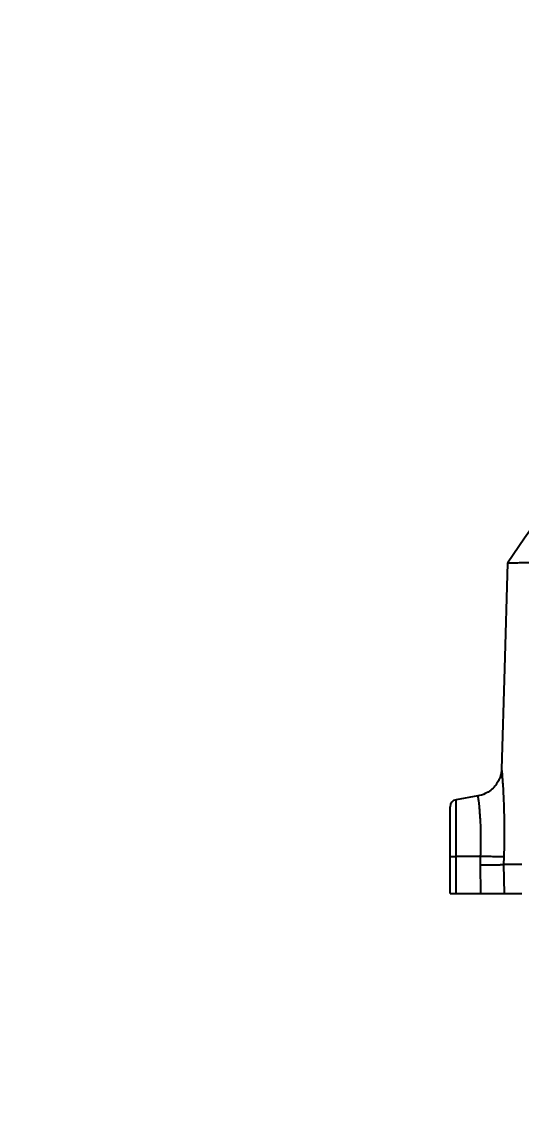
# Model space of a CAD drawing. Header units: millimetres. Extents: x 4086 to 8300, y 123 to 1549.
# Drawn here: x 7747.27 to 7755.96, y 623.1 to 642.29 of the extents above; entities that cross this region are included whole.
import ezdxf

# ---------------------------------------------------------------- set-up
doc = ezdxf.new("R2010")
doc.units = ezdxf.units.MM
for name, color, linetype in [('外形图', 7, 'Continuous'), ('尺寸标注', 7, 'Continuous'), ('运动范围', 7, 'Continuous')]:
    doc.layers.add(name, color=color, linetype=linetype)
doc.styles.add('思源黑', font='SourceHanSansCN-Normal.ttf')
doc.dimstyles.new('尺寸标注_1_4比例', dxfattribs={"dimtxt": 7, "dimasz": 6, "dimexe": 2, "dimexo": 1.5, "dimgap": 1, "dimtad": 1, "dimdec": 1, "dimlfac": 4, "dimdsep": 46, "dimtxsty": '思源黑', "dimcen": 0.09, "dimadec": 0, "dimazin": 0, "dimtp": 0.01, "dimtm": 0.01, "dimtfac": 1, "dimtdec": 1, "dimtofl": 0, "dimtmove": 0, "dimatfit": 3, "dimfxl": 1, "dimtolj": 1, "dimarcsym": 0})

# ---------------------------------------------------------------- blocks, each defined once
blk = doc.blocks.new('*D750')
at = {"layer": 'Defpoints', "color": 0}
for p in [(7746.494, 663.333), (7961.606, 638.226), (7701.103, 606.863), (7720.683, 606.863), (7783.633, 606.863)]:
    blk.add_point(p, dxfattribs=at)
at = {"layer": '尺寸标注', "color": 0, "lineweight": -2}
blk.add_arc((7783.633, 606.863), 67.588, 15.08218, 174.91199, dxfattribs=at)
at = {"layer": '尺寸标注', "color": 0}
for points in [[(7847.916, 624.232), (7849.869, 624.667), (7850.195, 618.593)], [(7715.312, 612.901), (7717.31, 612.813), (7716.045, 606.863)]]:
    blk.add_solid(points, dxfattribs=at)
at = {"layer": '尺寸标注', "color": 0, "insert": (7783.633, 679.161), "char_height": 7, "attachment_point": 5, "style": '思源黑'}
blk.add_mtext('\\A1;-\\A1;170%%d', dxfattribs=at)

msp = doc.modelspace()

# ---------------------------------------------------------------- linework, layer by layer
at = {"layer": '外形图'}
for p, q in [((7755.1926, 628.8152), (7754.8122, 628.7481)), ((7754.8122, 627.1181), (7754.8122, 628.7481)), ((7754.709, 627.1181), (7754.709, 628.625)), ((7755.24, 627.762), (7754.8122, 627.7607)), ((7755.2357, 627.6156), (7755.24, 627.762)), ((7755.646, 627.6198), (7755.65, 627.7552)), ((7755.2456, 627.1181), (7755.2357, 627.6156)), ((7755.656, 627.1181), (7755.6461, 627.6198)), ((7754.709, 627.1181), (7755.959, 627.1181))]:
    msp.add_line(p, q, dxfattribs=at)
for points in [[(7759.1404, 636.7254), (7758.7756, 636.4149), (7758.3999, 636.0751), (7758.0298, 635.7194), (7757.6668, 635.3485), (7757.3123, 634.9634), (7756.9674, 634.5652), (7756.6333, 634.155), (7756.3112, 633.7338), (7756.0019, 633.3028), (7755.7092, 632.8678)], [(7755.7092, 632.8676), (7755.6559, 631.0307), (7755.6042, 629.2819)], [(7755.6042, 629.2816), (7755.6041, 629.28), (7755.604, 629.2766), (7755.6038, 629.2723), (7755.6034, 629.2671), (7755.603, 629.2611), (7755.6023, 629.2542), (7755.6015, 629.2465), (7755.6004, 629.2377), (7755.5989, 629.2274), (7755.5969, 629.2157), (7755.5943, 629.2027), (7755.5911, 629.1888), (7755.5873, 629.1741), (7755.5829, 629.1588), (7755.5777, 629.143), (7755.5717, 629.1268), (7755.5649, 629.1102), (7755.5573, 629.0932), (7755.5487, 629.076), (7755.5391, 629.0584), (7755.5284, 629.0406), (7755.5165, 629.0226), (7755.5032, 629.0044), (7755.4887, 628.9862), (7755.4727, 628.9681), (7755.4553, 628.9501), (7755.4363, 628.9325), (7755.4158, 628.9153), (7755.3936, 628.8988), (7755.3698, 628.883), (7755.3443, 628.8681), (7755.3169, 628.8543), (7755.2876, 628.8418), (7755.2563, 628.8308), (7755.2231, 628.8215), (7755.1926, 628.8152)]]:
    msp.add_lwpolyline(points, dxfattribs=at)
msp.add_arc((7754.834, 628.625), 0.125, 100, 180, dxfattribs=at)
for points, knots in [([(7755.7092, 632.8678), (7755.7095, 632.8682), (7755.7114, 632.8686), (7755.7147, 632.8693), (7755.7204, 632.8698), (7755.7279, 632.8704), (7755.7375, 632.871), (7755.7543, 632.8719), (7755.7805, 632.8729), (7755.8179, 632.874), (7755.8635, 632.8752), (7755.9172, 632.8763), (7755.9789, 632.8774), (7756.0487, 632.8784), (7756.1576, 632.8799), (7756.3134, 632.8816), (7756.5236, 632.8835), (7756.6742, 632.8846), (7756.7546, 632.8851)], [0, 0, 0, 0, 0.0015276, 0.0049133, 0.0102187, 0.0174583, 0.026638, 0.0377606, 0.0658384, 0.1016896, 0.1452994, 0.1966438, 0.2556914, 0.3224041, 0.3967388, 0.5680833, 0.769316, 1, 1, 1, 1]), ([(7755.65, 627.7552), (7755.6532, 627.8617), (7755.657, 628.0701), (7755.6562, 628.3265), (7755.6525, 628.5213), (7755.6485, 628.6562), (7755.6436, 628.7812), (7755.6381, 628.8952), (7755.6323, 628.9967), (7755.6264, 629.0845), (7755.6208, 629.1575), (7755.6164, 629.2087), (7755.6131, 629.2417), (7755.6111, 629.2601), (7755.6095, 629.2728), (7755.6084, 629.2809), (7755.6076, 629.2853), (7755.6071, 629.2887), (7755.6063, 629.2908), (7755.6061, 629.2924), (7755.605, 629.2926), (7755.6049, 629.2909), (7755.6045, 629.2891), (7755.6043, 629.2858), (7755.6042, 629.2833), (7755.6042, 629.2819)], [0, 0, 0, 0, 0.2061403, 0.4033507, 0.4959837, 0.5833172, 0.6643607, 0.7382204, 0.8040729, 0.8610712, 0.9085172, 0.9458572, 0.9605626, 0.9725442, 0.981776, 0.9853567, 0.9882453, 0.9904415, 0.9919472, 0.9927757, 0.9930765, 0.9937755, 0.9951512, 0.9972254, 1, 1, 1, 1]), ([(7755.24, 627.762), (7755.243, 627.8312), (7755.2466, 627.9668), (7755.246, 628.1633), (7755.2408, 628.3182), (7755.2346, 628.4322), (7755.2294, 628.5082), (7755.2238, 628.577), (7755.2181, 628.6378), (7755.2125, 628.6902), (7755.2072, 628.7336), (7755.203, 628.7641), (7755.2, 628.7837), (7755.1981, 628.7948), (7755.1965, 628.8033), (7755.195, 628.8098), (7755.194, 628.813), (7755.1931, 628.8152), (7755.1926, 628.8152)], [0, 0, 0, 0, 0.1966311, 0.3851181, 0.5581304, 0.6367615, 0.7091541, 0.7746534, 0.8326715, 0.8826874, 0.9242524, 0.9569934, 0.9699602, 0.9806177, 0.9889441, 0.9949267, 0.9985721, 1, 1, 1, 1]), ([(7754.709, 627.7585), (7754.709, 627.7587), (7754.7099, 627.7587), (7754.711, 627.759), (7754.7136, 627.7591), (7754.7184, 627.7594), (7754.7268, 627.7597), (7754.7392, 627.76), (7754.7544, 627.7602), (7754.7721, 627.7604), (7754.7916, 627.7606), (7754.8052, 627.7607), (7754.8122, 627.7607)], [0, 0, 0, 0, 0.0049556, 0.0188458, 0.0417494, 0.0735204, 0.1626644, 0.2836033, 0.4326739, 0.605352, 0.7963937, 1, 1, 1, 1]), ([(7755.65, 627.7552), (7755.645, 627.7548), (7755.6308, 627.7547), (7755.6034, 627.7545), (7755.5645, 627.7549), (7755.4924, 627.756), (7755.3831, 627.7583), (7755.2904, 627.7606), (7755.24, 627.762)], [0, 0, 0, 0, 0.0368681, 0.1040717, 0.1998976, 0.3218764, 0.6311007, 1, 1, 1, 1]), ([(7755.2357, 627.6156), (7755.2488, 627.6156), (7755.2748, 627.6172), (7755.3132, 627.6156), (7755.3506, 627.616), (7755.3976, 627.6159), (7755.452, 627.6162), (7755.5111, 627.6167), (7755.5546, 627.6174), (7755.5844, 627.618), (7755.6026, 627.6185), (7755.616, 627.6189), (7755.6251, 627.6194), (7755.6309, 627.6197), (7755.6352, 627.6196), (7755.6382, 627.6201), (7755.6401, 627.6208), (7755.6421, 627.621), (7755.6439, 627.6195), (7755.645, 627.617), (7755.6456, 627.6149), (7755.6458, 627.6138)], [0, 0, 0, 0, 0.0949153, 0.1878466, 0.2782018, 0.3653955, 0.5280632, 0.6716322, 0.7923785, 0.8431931, 0.8871835, 0.9240629, 0.9397693, 0.953602, 0.9655266, 0.9708745, 0.9758519, 0.9801354, 0.9846906, 0.9912857, 1, 1, 1, 1]), ([(7755.9577, 627.6208), (7755.9249, 627.6208), (7755.8211, 627.6207), (7755.7172, 627.6205), (7755.6461, 627.6198)], [0, 0, 0, 0, 0.3153822, 1, 1, 1, 1])]:
    msp.add_open_spline(points, degree=3, knots=knots, dxfattribs=at)
at = {"layer": '运动范围'}
msp.add_arc((7783.7746, 606.8692), 180.575, 10, 349.993572, dxfattribs=at)

# ---------------------------------------------------------------- dimensions: what is measured, and where the dimension line sits
at = {"layer": '尺寸标注'}
dim = msp.add_angular_dim_2l(base=(7746.4945, 663.3329), line1=((7701.103, 606.8629), (7720.6832, 606.8629)), line2=((7783.6327, 606.8629), (7961.6062, 638.2257)), text='\\A1;-<>', dimstyle='尺寸标注_1_4比例', dxfattribs=at)
dim.commit()
dim.dimension.update_dxf_attribs({"geometry": '*D750', "text_midpoint": (7783.6327, 674.4507), "dimtype": 162})

doc.saveas('drawing.dxf')
